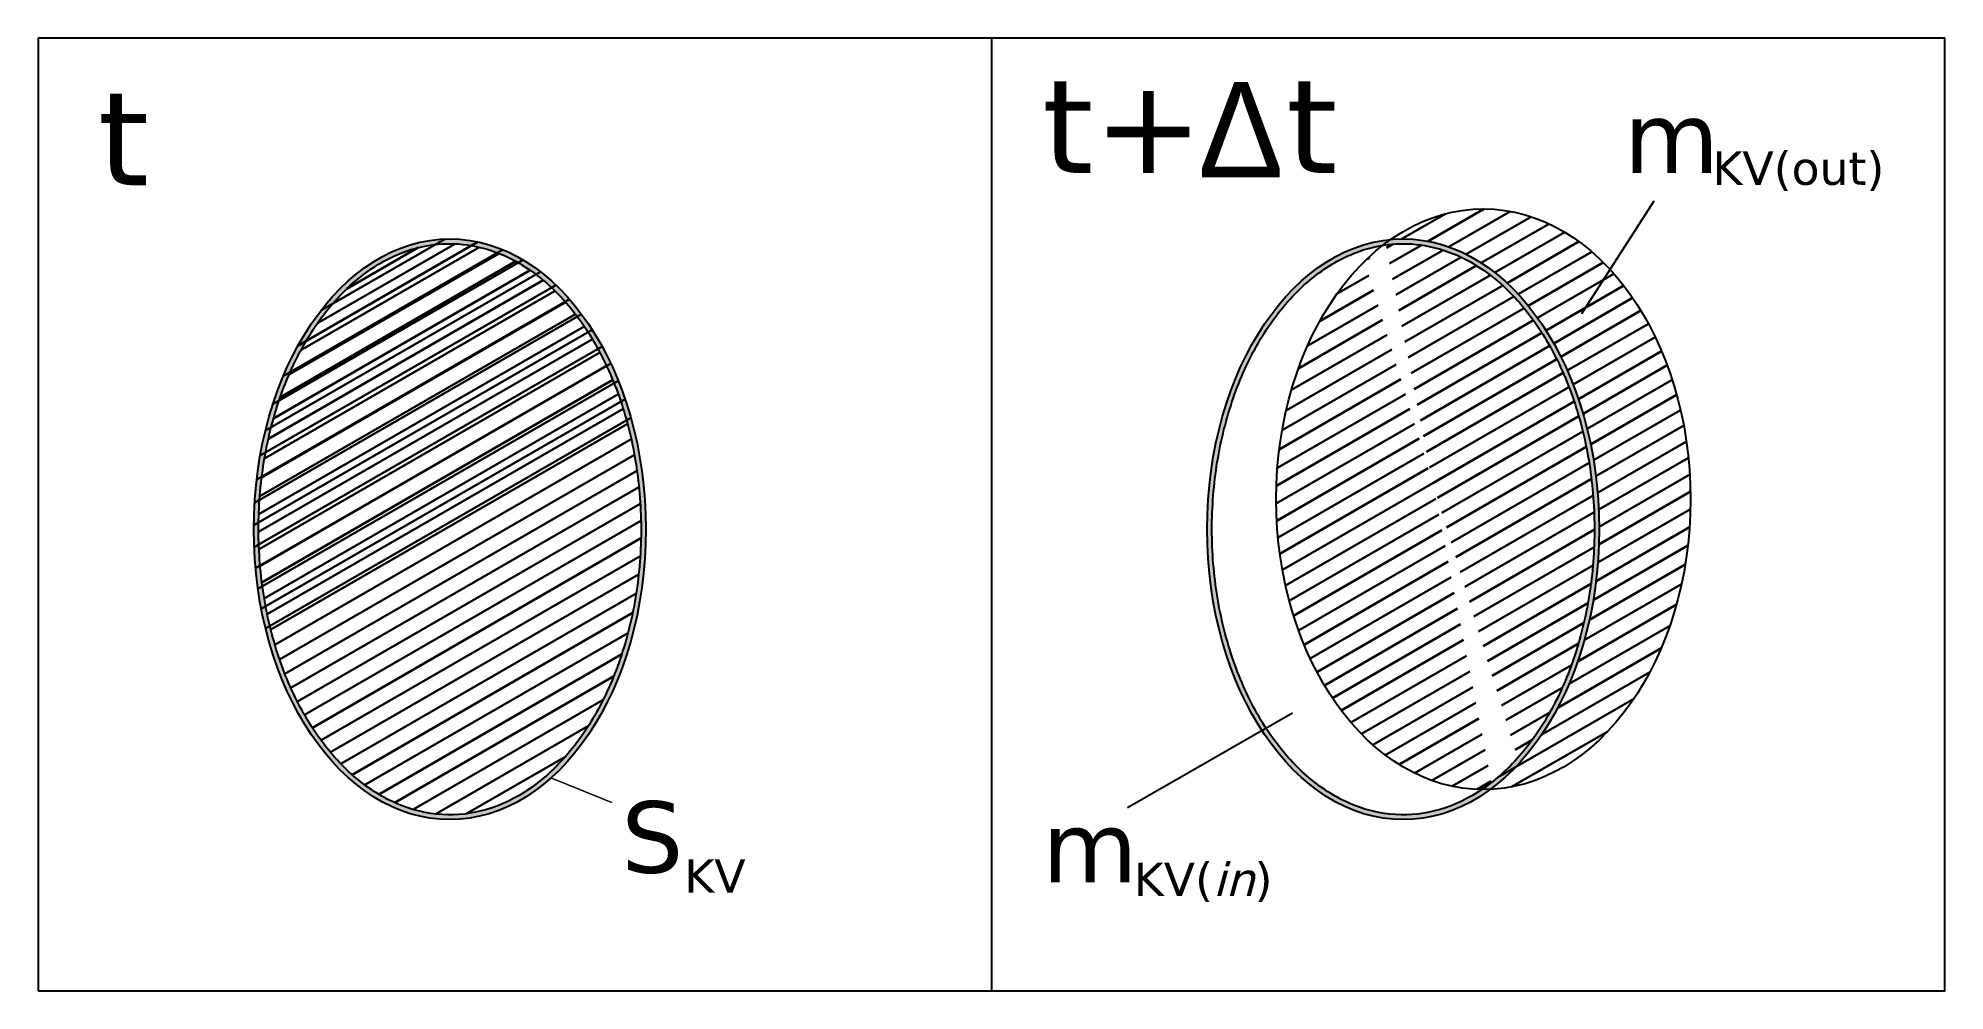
# Model space of a CAD drawing. Header units: millimetres. Extents: x 0 to 400, y 0 to 200.
import ezdxf

# ---------------------------------------------------------------- set-up
doc = ezdxf.new("R2010")
doc.units = ezdxf.units.MM
doc.layers.add('gray', color=7, linetype='Continuous', lineweight=30)
doc.layers.add('pomocni', color=7, linetype='Continuous')
doc.layers.add('slova', color=7, linetype='Continuous')
doc.styles.add('greek20', font='SYMBOL.TTF', dxfattribs={"height": 20})
doc.styles.add('hip15', font='verdana.TTF', dxfattribs={"height": 15})
doc.styles.add('hip20', font='verdana.TTF', dxfattribs={"height": 20})
doc.styles.add('hip7', font='verdana.TTF', dxfattribs={"height": 7})

msp = doc.modelspace()

# ---------------------------------------------------------------- hatches: boundary and pattern name
h = msp.add_hatch(color=256)
edge = h.paths.add_edge_path()
edge.add_ellipse((86.36, 96.9), major_axis=(0, 60.95), ratio=0.674663, start_angle=0, end_angle=360)
edge = h.paths.add_edge_path(flags=16)
edge.add_spline(control_points=[(86.36, 156.85), (84.22, 156.85), (82.07, 156.59), (76.85, 155.32), (73.8, 154.02), (67.98, 150.37), (65.2, 148.02), (60.08, 142.41), (57.73, 139.14), (53.63, 131.85), (51.86, 127.84), (49.02, 119.3), (47.94, 114.78), (46.53, 105.47), (46.19, 100.69), (46.3, 91.15), (46.73, 86.39), (48.35, 77.16), (49.53, 72.69), (52.55, 64.3), (54.4, 60.37), (58.67, 53.3), (61.08, 50.14), (66.31, 44.78), (69.14, 42.57), (75.04, 39.2), (78.11, 38.05), (84.34, 36.84), (87.49, 36.79), (93.74, 37.79), (96.82, 38.84), (102.77, 42), (105.62, 44.12), (110.94, 49.3), (113.39, 52.38), (117.76, 59.31), (119.67, 63.17), (122.82, 71.46), (124.07, 75.89), (125.82, 85.06), (126.33, 89.8), (126.58, 99.34), (126.32, 104.13), (125.04, 113.48), (124.03, 118.04), (121.32, 126.67), (119.61, 130.74), (115.62, 138.16), (113.32, 141.51), (108.29, 147.3), (105.54, 149.74), (99.77, 153.59), (96.74, 154.99), (91.24, 156.51), (88.8, 156.85), (86.36, 156.85)], knot_values=[0, 0, 0, 0, 0.162251, 0.162251, 0.399701, 0.399701, 0.637151, 0.637151, 0.874602, 0.874602, 1.112052, 1.112052, 1.349502, 1.349502, 1.586953, 1.586953, 1.824403, 1.824403, 2.061853, 2.061853, 2.299304, 2.299304, 2.536754, 2.536754, 2.774204, 2.774204, 3.011654, 3.011654, 3.249105, 3.249105, 3.486555, 3.486555, 3.724005, 3.724005, 3.961456, 3.961456, 4.198906, 4.198906, 4.436356, 4.436356, 4.673807, 4.673807, 4.911257, 4.911257, 5.148707, 5.148707, 5.386158, 5.386158, 5.623608, 5.623608, 5.861058, 5.861058, 6.098509, 6.098509, 6.283185, 6.283185, 6.283185, 6.283185], degree=3, periodic=0)
at = {"layer": 'gray'}
h = msp.add_hatch(dxfattribs=at)
h.set_pattern_fill('LINE', color=256, angle=30, style=0)
edge = h.paths.add_edge_path()
edge.add_spline(control_points=[(302.83, 42.25), (304.72, 43.52), (306.54, 45.01), (310.94, 49.3), (313.39, 52.38), (317.76, 59.31), (319.67, 63.17), (322.82, 71.46), (324.07, 75.89), (325.82, 85.06), (326.33, 89.8), (326.58, 99.34), (326.32, 104.13), (325.04, 113.48), (324.03, 118.04), (321.32, 126.67), (319.61, 130.74), (315.62, 138.16), (313.32, 141.51), (308.29, 147.3), (305.54, 149.74), (299.77, 153.59), (296.74, 154.99), (291.24, 156.51), (288.8, 156.85), (286.36, 156.85), (284.95, 156.85), (283.54, 156.74), (282.13, 156.51)], knot_values=[3.568641, 3.568641, 3.568641, 3.568641, 3.724005, 3.724005, 3.961456, 3.961456, 4.198906, 4.198906, 4.436356, 4.436356, 4.673807, 4.673807, 4.911257, 4.911257, 5.148707, 5.148707, 5.386158, 5.386158, 5.623608, 5.623608, 5.861058, 5.861058, 6.098509, 6.098509, 6.283185, 6.283185, 6.283185, 6.390106, 6.390106, 6.390106, 6.390106], degree=3, periodic=0)
edge.add_ellipse((303.19, 103.2), major_axis=(0, 60.95), ratio=0.712927, start_angle=28.9903, end_angle=179.5302)
edge = h.paths.add_edge_path()
edge.add_ellipse((303.19, 103.2), major_axis=(0, 60.95), ratio=0.712927, start_angle=181.8787, end_angle=322.3471)
edge.add_ellipse((303.19, 103.2), major_axis=(0, 60.95), ratio=0.712927, start_angle=322.3471, end_angle=386.5381)
edge.add_ellipse((286.36, 96.9), major_axis=(0, 60.95), ratio=0.674663, start_angle=206.3526, end_angle=363.6052, ccw=False)
h = msp.add_hatch(dxfattribs=at)
h.set_pattern_fill('LINE', color=256, angle=30, style=0)
edge = h.paths.add_edge_path()
edge.add_spline(control_points=[(49.69, 72.59), (50.11, 71.2), (50.56, 69.83), (52.55, 64.3), (54.4, 60.37), (58.67, 53.3), (61.08, 50.14), (66.31, 44.78), (69.14, 42.57), (75.04, 39.2), (78.11, 38.05), (84.34, 36.84), (87.49, 36.79), (93.74, 37.79), (96.82, 38.84), (102.77, 42), (105.62, 44.12), (110.94, 49.3), (113.39, 52.38), (117.76, 59.31), (119.67, 63.17), (122.82, 71.46), (124.07, 75.89), (125.82, 85.06), (126.33, 89.8), (126.58, 99.34), (126.32, 104.13), (125.36, 111.15), (124.95, 113.47), (124.44, 115.75)], knot_values=[1.986074, 1.986074, 1.986074, 1.986074, 2.061853, 2.061853, 2.299304, 2.299304, 2.536754, 2.536754, 2.774204, 2.774204, 3.011654, 3.011654, 3.249105, 3.249105, 3.486555, 3.486555, 3.724005, 3.724005, 3.961456, 3.961456, 4.198906, 4.198906, 4.436356, 4.436356, 4.673807, 4.673807, 4.911257, 4.911257, 5.030571, 5.030571, 5.030571, 5.030571], degree=3, periodic=0)
edge.add_line((124.44, 115.75), (49.69, 72.59))
edge = h.paths.add_edge_path()
edge.add_spline(control_points=[(124.44, 115.75), (123.94, 118), (123.35, 120.21), (121.32, 126.67), (119.61, 130.74), (115.62, 138.16), (113.32, 141.51), (108.29, 147.3), (105.54, 149.74), (99.77, 153.59), (96.74, 154.99), (91.24, 156.51), (88.8, 156.85), (86.36, 156.85), (84.22, 156.85), (82.07, 156.59), (76.85, 155.32), (73.8, 154.02), (67.98, 150.37), (65.2, 148.02), (60.08, 142.41), (57.73, 139.14), (53.63, 131.85), (51.86, 127.84), (49.02, 119.3), (47.94, 114.78), (46.53, 105.47), (46.19, 100.69), (46.3, 91.15), (46.73, 86.39), (48.09, 78.63), (48.81, 75.56), (49.69, 72.59)], knot_values=[5.030571, 5.030571, 5.030571, 5.030571, 5.148707, 5.148707, 5.386158, 5.386158, 5.623608, 5.623608, 5.861058, 5.861058, 6.098509, 6.098509, 6.283185, 6.283185, 6.283185, 6.445436, 6.445436, 6.682886, 6.682886, 6.920337, 6.920337, 7.157787, 7.157787, 7.395237, 7.395237, 7.632688, 7.632688, 7.870138, 7.870138, 8.107588, 8.107588, 8.26926, 8.26926, 8.26926, 8.26926], degree=3, periodic=0)
edge.add_line((49.69, 72.59), (124.44, 115.75))
h = msp.add_hatch(dxfattribs=at)
h.set_pattern_fill('LINE', color=256, angle=30, style=0)
edge = h.paths.add_edge_path()
edge.add_spline(control_points=[(124.44, 115.75), (123.94, 118), (123.35, 120.21), (121.32, 126.67), (119.61, 130.74), (115.62, 138.16), (113.32, 141.51), (108.29, 147.3), (105.54, 149.74), (99.77, 153.59), (96.74, 154.99), (91.24, 156.51), (88.8, 156.85), (86.36, 156.85), (84.22, 156.85), (82.07, 156.59), (76.85, 155.32), (73.8, 154.02), (67.98, 150.37), (65.2, 148.02), (60.08, 142.41), (57.73, 139.14), (53.63, 131.85), (51.86, 127.84), (49.02, 119.3), (47.94, 114.78), (46.53, 105.47), (46.19, 100.69), (46.3, 91.15), (46.73, 86.39), (48.09, 78.63), (48.81, 75.56), (49.69, 72.59)], knot_values=[5.030571, 5.030571, 5.030571, 5.030571, 5.148707, 5.148707, 5.386158, 5.386158, 5.623608, 5.623608, 5.861058, 5.861058, 6.098509, 6.098509, 6.283185, 6.283185, 6.283185, 6.445436, 6.445436, 6.682886, 6.682886, 6.920337, 6.920337, 7.157787, 7.157787, 7.395237, 7.395237, 7.632688, 7.632688, 7.870138, 7.870138, 8.107588, 8.107588, 8.26926, 8.26926, 8.26926, 8.26926], degree=3, periodic=0)
edge.add_line((49.69, 72.59), (124.44, 115.75))
h = msp.add_hatch(dxfattribs=at)
h.set_pattern_fill('LINE', color=256, angle=30, style=0)
edge = h.paths.add_edge_path()
edge.add_spline(control_points=[(124.44, 115.75), (123.94, 118), (123.35, 120.21), (121.32, 126.67), (119.61, 130.74), (115.62, 138.16), (113.32, 141.51), (108.29, 147.3), (105.54, 149.74), (99.77, 153.59), (96.74, 154.99), (91.24, 156.51), (88.8, 156.85), (86.36, 156.85), (84.22, 156.85), (82.07, 156.59), (76.85, 155.32), (73.8, 154.02), (67.98, 150.37), (65.2, 148.02), (60.08, 142.41), (57.73, 139.14), (53.63, 131.85), (51.86, 127.84), (49.02, 119.3), (47.94, 114.78), (46.53, 105.47), (46.19, 100.69), (46.3, 91.15), (46.73, 86.39), (48.09, 78.63), (48.81, 75.56), (49.69, 72.59)], knot_values=[5.030571, 5.030571, 5.030571, 5.030571, 5.148707, 5.148707, 5.386158, 5.386158, 5.623608, 5.623608, 5.861058, 5.861058, 6.098509, 6.098509, 6.283185, 6.283185, 6.283185, 6.445436, 6.445436, 6.682886, 6.682886, 6.920337, 6.920337, 7.157787, 7.157787, 7.395237, 7.395237, 7.632688, 7.632688, 7.870138, 7.870138, 8.107588, 8.107588, 8.26926, 8.26926, 8.26926, 8.26926], degree=3, periodic=0)
edge.add_line((49.69, 72.59), (124.44, 115.75))
at = {"layer": 'pomocni'}
h = msp.add_hatch(color=256, dxfattribs=at)
edge = h.paths.add_edge_path(flags=16)
edge.add_spline(control_points=[(286.36, 156.85), (284.22, 156.85), (282.07, 156.59), (276.85, 155.32), (273.8, 154.02), (267.98, 150.37), (265.2, 148.02), (260.08, 142.41), (257.73, 139.14), (253.63, 131.85), (251.86, 127.84), (249.02, 119.3), (247.94, 114.78), (246.53, 105.47), (246.19, 100.69), (246.3, 91.15), (246.73, 86.39), (248.35, 77.16), (249.53, 72.69), (252.55, 64.3), (254.4, 60.37), (258.67, 53.3), (261.08, 50.14), (266.31, 44.78), (269.14, 42.57), (275.04, 39.2), (278.11, 38.05), (284.34, 36.84), (287.49, 36.79), (293.74, 37.79), (296.82, 38.84), (302.77, 42), (305.62, 44.12), (310.94, 49.3), (313.39, 52.38), (317.76, 59.31), (319.67, 63.17), (322.82, 71.46), (324.07, 75.89), (325.82, 85.06), (326.33, 89.8), (326.58, 99.34), (326.32, 104.13), (325.04, 113.48), (324.03, 118.04), (321.32, 126.67), (319.61, 130.74), (315.62, 138.16), (313.32, 141.51), (308.29, 147.3), (305.54, 149.74), (299.77, 153.59), (296.74, 154.99), (291.24, 156.51), (288.8, 156.85), (286.36, 156.85)], knot_values=[0, 0, 0, 0, 0.162251, 0.162251, 0.399701, 0.399701, 0.637151, 0.637151, 0.874602, 0.874602, 1.112052, 1.112052, 1.349502, 1.349502, 1.586953, 1.586953, 1.824403, 1.824403, 2.061853, 2.061853, 2.299304, 2.299304, 2.536754, 2.536754, 2.774204, 2.774204, 3.011654, 3.011654, 3.249105, 3.249105, 3.486555, 3.486555, 3.724005, 3.724005, 3.961456, 3.961456, 4.198906, 4.198906, 4.436356, 4.436356, 4.673807, 4.673807, 4.911257, 4.911257, 5.148707, 5.148707, 5.386158, 5.386158, 5.623608, 5.623608, 5.861058, 5.861058, 6.098509, 6.098509, 6.283185, 6.283185, 6.283185, 6.283185], degree=3, periodic=0)
edge = h.paths.add_edge_path()
edge.add_ellipse((286.36, 96.9), major_axis=(0, 60.95), ratio=0.674663, start_angle=0, end_angle=360)

# ---------------------------------------------------------------- linework, layer by layer
msp.add_lwpolyline([(0, 0), (400, 0), (400, 200), (0, 200)], close=True)
msp.add_lwpolyline([(200, 200), (200, 0)])
for centre, ratio in [((303.19, 103.2), 0.712927), ((86.36, 96.9), 0.674663)]:
    msp.add_ellipse(centre, major_axis=(0, 60.95), ratio=ratio)
msp.add_open_spline([(86.36, 156.85), (84.22, 156.85), (82.07, 156.59), (76.85, 155.32), (73.8, 154.02), (67.98, 150.37), (65.2, 148.02), (60.08, 142.41), (57.73, 139.14), (53.63, 131.85), (51.86, 127.84), (49.02, 119.3), (47.94, 114.78), (46.53, 105.47), (46.19, 100.69), (46.3, 91.15), (46.73, 86.39), (48.35, 77.16), (49.53, 72.69), (52.55, 64.3), (54.4, 60.37), (58.67, 53.3), (61.08, 50.14), (66.31, 44.78), (69.14, 42.57), (75.04, 39.2), (78.11, 38.05), (84.34, 36.84), (87.49, 36.79), (93.74, 37.79), (96.82, 38.84), (102.77, 42), (105.62, 44.12), (110.94, 49.3), (113.39, 52.38), (117.76, 59.31), (119.67, 63.17), (122.82, 71.46), (124.07, 75.89), (125.82, 85.06), (126.33, 89.8), (126.58, 99.34), (126.32, 104.13), (125.04, 113.48), (124.03, 118.04), (121.32, 126.67), (119.61, 130.74), (115.62, 138.16), (113.32, 141.51), (108.29, 147.3), (105.54, 149.74), (99.77, 153.59), (96.74, 154.99), (91.24, 156.51), (88.8, 156.85), (86.36, 156.85)], degree=3, knots=[0, 0, 0, 0, 0.162251, 0.162251, 0.399701, 0.399701, 0.637151, 0.637151, 0.874602, 0.874602, 1.112052, 1.112052, 1.349502, 1.349502, 1.586953, 1.586953, 1.824403, 1.824403, 2.061853, 2.061853, 2.299304, 2.299304, 2.536754, 2.536754, 2.774204, 2.774204, 3.011654, 3.011654, 3.249105, 3.249105, 3.486555, 3.486555, 3.724005, 3.724005, 3.961456, 3.961456, 4.198906, 4.198906, 4.436356, 4.436356, 4.673807, 4.673807, 4.911257, 4.911257, 5.148707, 5.148707, 5.386158, 5.386158, 5.623608, 5.623608, 5.861058, 5.861058, 6.098509, 6.098509, 6.283185, 6.283185, 6.283185, 6.283185])
at = {"layer": 'gray'}
for p, q in [((54.49, 135.4), (92.27, 157.22)), ((59.32, 142.81), (85.33, 157.83)), ((49.25, 123.14), (101.72, 153.44)), ((51.41, 129.01), (97.45, 155.59)), ((46.59, 112.37), (108.6, 148.17)), ((47.69, 117.62), (105.38, 150.93)), ((45.85, 107.32), (111.44, 145.19)), ((45.41, 102.45), (113.99, 142.04)), ((45.24, 97.74), (116.26, 138.74)), ((45.32, 93.16), (118.3, 135.29)), ((45.61, 88.71), (120.11, 131.72)), ((46.12, 84.38), (121.71, 128.03)), ((46.82, 80.17), (123.12, 124.22)), ((47.72, 76.07), (124.33, 120.3))]:
    msp.add_line(p, q, dxfattribs=at)
at = {"layer": 'pomocni'}
msp.add_ellipse((286.36, 96.9), major_axis=(0, 60.95), ratio=0.674663, dxfattribs=at)
msp.add_open_spline([(286.36, 156.85), (284.22, 156.85), (282.07, 156.59), (276.85, 155.32), (273.8, 154.02), (267.98, 150.37), (265.2, 148.02), (260.08, 142.41), (257.73, 139.14), (253.63, 131.85), (251.86, 127.84), (249.02, 119.3), (247.94, 114.78), (246.53, 105.47), (246.19, 100.69), (246.3, 91.15), (246.73, 86.39), (248.35, 77.16), (249.53, 72.69), (252.55, 64.3), (254.4, 60.37), (258.67, 53.3), (261.08, 50.14), (266.31, 44.78), (269.14, 42.57), (275.04, 39.2), (278.11, 38.05), (284.34, 36.84), (287.49, 36.79), (293.74, 37.79), (296.82, 38.84), (302.77, 42), (305.62, 44.12), (310.94, 49.3), (313.39, 52.38), (317.76, 59.31), (319.67, 63.17), (322.82, 71.46), (324.07, 75.89), (325.82, 85.06), (326.33, 89.8), (326.58, 99.34), (326.32, 104.13), (325.04, 113.48), (324.03, 118.04), (321.32, 126.67), (319.61, 130.74), (315.62, 138.16), (313.32, 141.51), (308.29, 147.3), (305.54, 149.74), (299.77, 153.59), (296.74, 154.99), (291.24, 156.51), (288.8, 156.85), (286.36, 156.85)], degree=3, knots=[0, 0, 0, 0, 0.162251, 0.162251, 0.399701, 0.399701, 0.637151, 0.637151, 0.874602, 0.874602, 1.112052, 1.112052, 1.349502, 1.349502, 1.586953, 1.586953, 1.824403, 1.824403, 2.061853, 2.061853, 2.299304, 2.299304, 2.536754, 2.536754, 2.774204, 2.774204, 3.011654, 3.011654, 3.249105, 3.249105, 3.486555, 3.486555, 3.724005, 3.724005, 3.961456, 3.961456, 4.198906, 4.198906, 4.436356, 4.436356, 4.673807, 4.673807, 4.911257, 4.911257, 5.148707, 5.148707, 5.386158, 5.386158, 5.623608, 5.623608, 5.861058, 5.861058, 6.098509, 6.098509, 6.283185, 6.283185, 6.283185, 6.283185], dxfattribs=at)
at = {"layer": 'slova'}
for p, q in [((338.92, 165.79), (323.76, 142.13)), ((228.55, 38.48), (263.13, 58.36))]:
    msp.add_line(p, q, dxfattribs=at)
at = {"layer": 'slova', "const_width": 0.3}
for points in [[(338.92, 165.79), (323.76, 142.13)], [(228.55, 38.48), (263.13, 58.36)], [(120.39, 39.53), (107.42, 44.77)]]:
    msp.add_lwpolyline(points, dxfattribs=at)

# ---------------------------------------------------------------- texts
at = {"layer": 'slova', "attachment_point": 1}
for s, insert, char_height, width, style in [('{\\fVerdana|b0|i0|c238|p34;t}', (12.55, 189.1), 20, 21.5318, 'hip20'), ('{\\fVerdana|b0|i0|c238|p34;t+  t   }', (210.65, 191.68), 20, 96, 'hip20'), ('D', (243.38, 190.78), 20, 24.9734, 'greek20'), ('{\\fVerdana|b0|i0|c238|p34;m}', (332.61, 186.68), 15, 22.8384, 'hip15'), ('{\\fVerdana|b0|i0|c238|p34;KV(out)}', (351.23, 176.2), 7, 59.7778, 'hip7'), ('{\\fVerdana|b0|i0|c238|p34;S}', (122.32, 39.81), 15, 24.1979, 'hip15'), ('{\\fVerdana|b0|i0|c238|p34;m}', (210.6, 37.76), 15, 22.8384, 'hip15'), ('{\\fVerdana|b0|i0|c238|p34;KV}', (135.55, 27.59), 7, 24.2538, 'hip7'), ('{\\fVerdana|b0|i0|c238|p34;KV(\\fVerdana|b0|i1|c238|p34;in\\fVerdana|b0|i0|c238|p34;)}', (229.84, 26.95), 7, 43.8738, 'hip7')]:
    msp.add_mtext(s, dxfattribs=dict(at, insert=insert, char_height=char_height, width=width, style=style))

doc.saveas('drawing.dxf')
